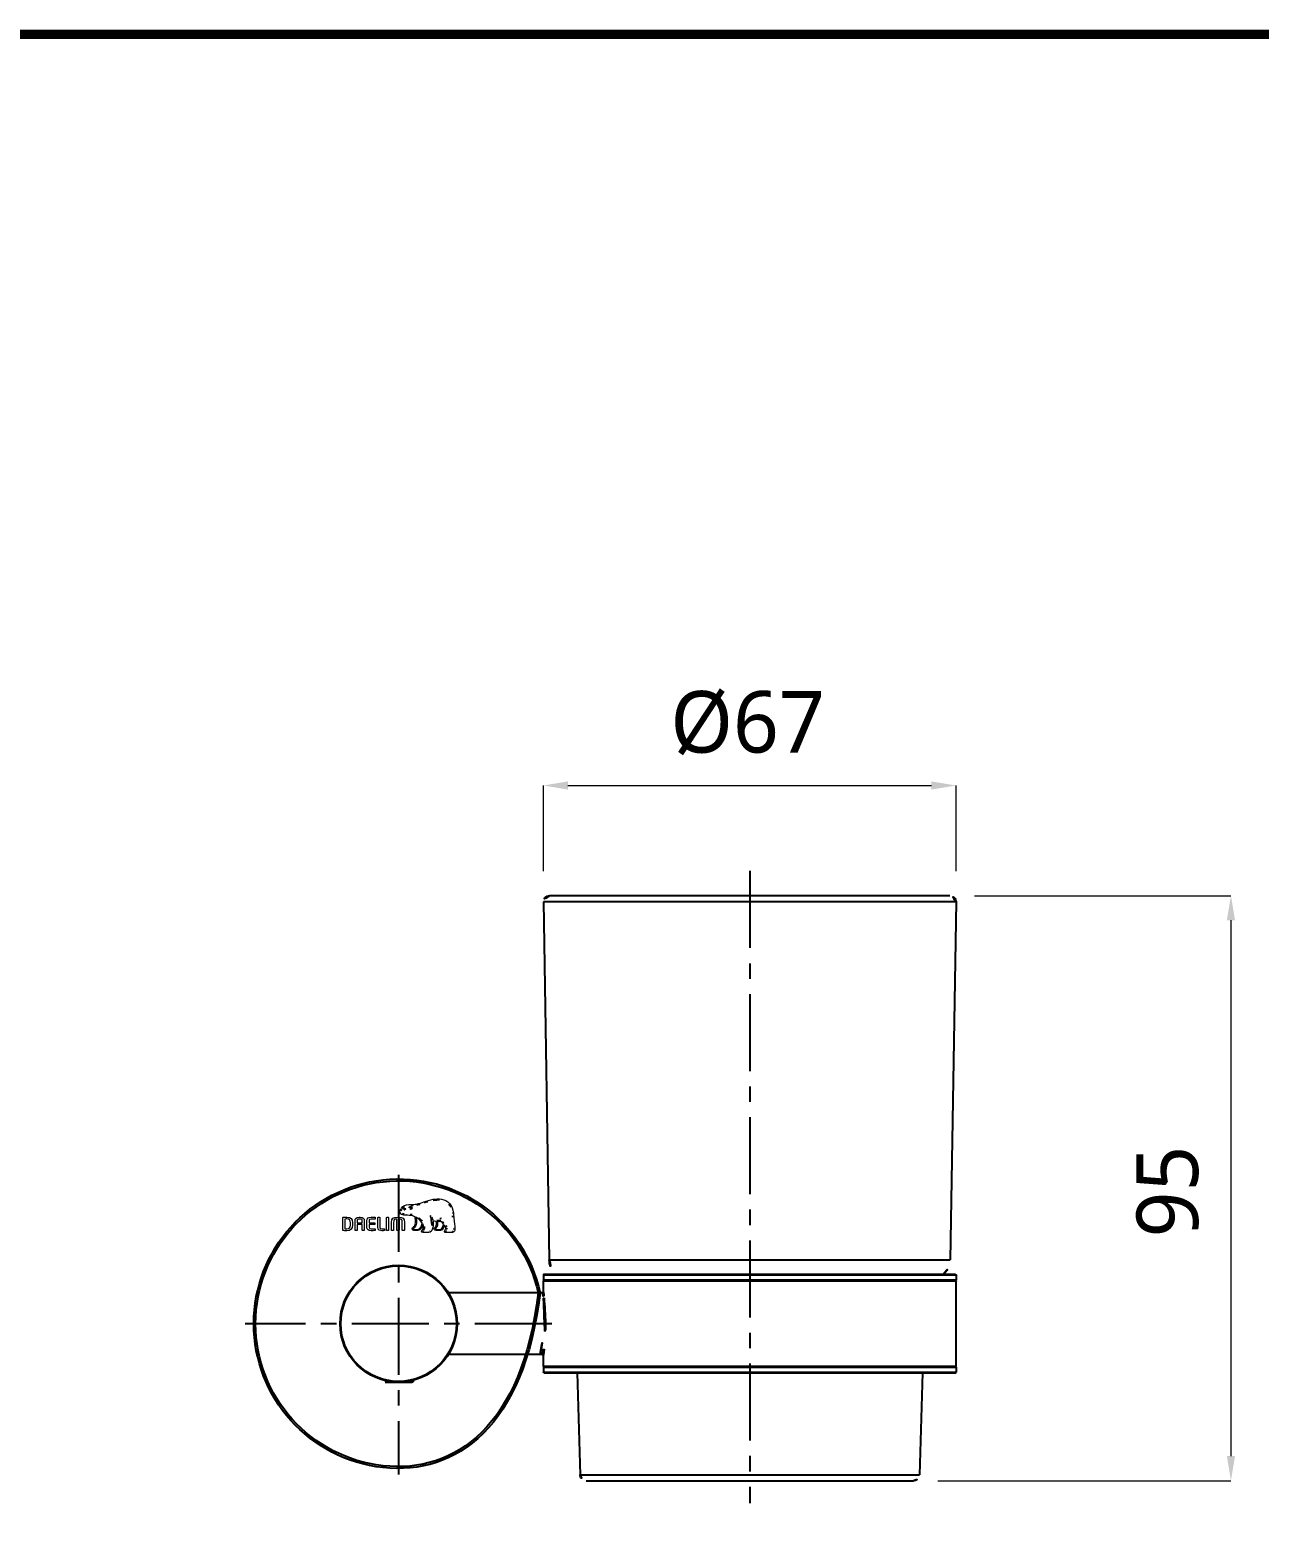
# Model space of a CAD drawing. Extents: x 16296660632 to 16296679688, y -37409620961 to -37409616551.
# Drawn here: x 16296678290.3 to 16296678489.9, y -37409618155.1 to -37409617914.3 of the extents above; entities that cross this region are included whole.
import ezdxf

# ---------------------------------------------------------------- set-up
doc = ezdxf.new("R2010")
doc.units = 0
doc.header["$LTSCALE"] = 10
doc.header["$MEASUREMENT"] = 0
doc.header["$PDMODE"] = 3
doc.header["$PDSIZE"] = -10
doc.linetypes.add('CENTER', pattern=[2, 1.25, -0.25, 0.25, -0.25])
doc.layers.get('0').update_dxf_attribs({"linetype": 'CONTINUOUS'})
doc.layers.get('DEFPOINTS').update_dxf_attribs({"linetype": 'CONTINUOUS'})
doc.layers.add('DEFAULT_1', color=7, linetype='CENTER')
doc.layers.add('레이어 1', color=7, linetype='CONTINUOUS', lineweight=0)
doc.styles.add('Daelim Dimension', font='')
doc.styles.get('Daelim Dimension').set_extended_font_data('NanumGothic')
doc.dimstyles.new('DEFAULT', dxfattribs={"dimscale": 2, "dimtxt": 2, "dimasz": 2, "dimexe": 0, "dimexo": 2, "dimgap": 1, "dimtad": 1, "dimdec": 1, "dimzin": 9, "dimdsep": 46, "dimtxsty": 'Daelim Dimension', "dimcen": 0.5, "dimclrd": 252, "dimclre": 252, "dimclrt": 3, "dimadec": 1, "dimazin": 0, "dimtfac": 1, "dimtdec": 1, "dimtix": 1, "dimtmove": 0, "dimatfit": 3, "dimfxl": 1, "dimtolj": 1, "dimtzin": 1, "dimlwd": 9, "dimlwe": 9, "dimarcsym": 0})

# ---------------------------------------------------------------- blocks, each defined once
blk = doc.blocks.new('*D29')
at = {"color": 5, "lineweight": 9, "transparency": 16777216}
for p, q in [((16296678373.65237, -37409618050.937729), (16296678373.65237, -37409618037.044907)), ((16296678377.65237, -37409618037.044907), (16296678436.65237, -37409618037.044907)), ((16296678440.65237, -37409618050.937729), (16296678440.65237, -37409618037.044907))]:
    blk.add_line(p, q, dxfattribs=at)
at = {"color": 5, "transparency": 16777216}
for points in [[(16296678377.65237, -37409618036.37825), (16296678377.65237, -37409618037.711578), (16296678373.65237, -37409618037.044907)], [(16296678436.65237, -37409618036.37825), (16296678436.65237, -37409618037.711578), (16296678440.65237, -37409618037.044907)]]:
    blk.add_solid(points, dxfattribs=at)
at = {"layer": 'DEFPOINTS', "color": 0, "transparency": 16777216}
for p in [(16296678440.65237, -37409618037.044907), (16296678373.65237, -37409618054.937729), (16296678440.65237, -37409618054.937729)]:
    blk.add_point(p, dxfattribs=at)
at = {"color": 7, "transparency": 16777216, "insert": (16296678406.80682, -37409618021.711594), "char_height": 10, "attachment_point": 2, "line_spacing_factor": 0.9, "style": 'Daelim Dimension'}
blk.add_mtext('\\A1;%%c67', dxfattribs=at)
blk = doc.blocks.new('*D30')
at = {"color": 5, "lineweight": 9, "transparency": 16777216}
for p, q in [((16296678443.63552, -37409618054.93773), (16296678485.26, -37409618054.93773)), ((16296678485.26, -37409618058.93773), (16296678485.26, -37409618145.93773)), ((16296678437.68142, -37409618149.93773), (16296678485.26, -37409618149.93773))]:
    blk.add_line(p, q, dxfattribs=at)
at = {"color": 5, "transparency": 16777216}
for points in [[(16296678484.59333, -37409618058.93773), (16296678485.92666, -37409618058.93773), (16296678485.26, -37409618054.93773)], [(16296678484.59333, -37409618145.93773), (16296678485.92666, -37409618145.93773), (16296678485.26, -37409618149.93773)]]:
    blk.add_solid(points, dxfattribs=at)
at = {"layer": 'DEFPOINTS', "color": 0, "transparency": 16777216}
for p in [(16296678439.63552, -37409618054.93773), (16296678433.68142, -37409618149.93773), (16296678485.26, -37409618149.93773)]:
    blk.add_point(p, dxfattribs=at)
at = {"color": 7, "transparency": 16777216, "insert": (16296678469.92667, -37409618102.97382), "char_height": 10, "attachment_point": 2, "rotation": 90, "line_spacing_factor": 0.9, "style": 'Daelim Dimension'}
blk.add_mtext('\\A1;95', dxfattribs=at)

msp = doc.modelspace()

# ---------------------------------------------------------------- linework, layer by layer
at = {"color": 7, "linetype": 'Continuous'}
for p, q in [((16296678439.63616, -37409618054.937729), (16296678374.668579, -37409618054.937729)), ((16296678373.668711, -37409618055.953796), (16296678374.60323, -37409618114.065964)), ((16296678440.63603, -37409618055.953796), (16296678439.7015, -37409618114.065964)), ((16296678373.65237, -37409618116.557716), (16296678373.65237, -37409618117.317734)), ((16296678373.65237, -37409618119.317368), (16296678373.65237, -37409618117.557716)), ((16296678440.53237, -37409618116.437729), (16296678373.772369, -37409618116.437729)), ((16296678440.53237, -37409618117.437729), (16296678373.772369, -37409618117.437729)), ((16296678440.65237, -37409618116.557716), (16296678440.65237, -37409618117.317734)), ((16296678440.65237, -37409618131.317734), (16296678440.65237, -37409618117.557716)), ((16296678373.53237, -37409618119.437729), (16296678358.228729, -37409618119.437729)), ((16296678373.53237, -37409618129.437729), (16296678358.229639, -37409618129.437729)), ((16296678373.65237, -37409618131.317734), (16296678373.65237, -37409618129.55809)), ((16296678373.65237, -37409618131.557716), (16296678373.65237, -37409618132.317734)), ((16296678440.53237, -37409618131.437729), (16296678373.772369, -37409618131.437729)), ((16296678440.65237, -37409618131.557716), (16296678440.65237, -37409618132.317734)), ((16296678347.95092, -37409618133.937729), (16296678352.353689, -37409618133.937729)), ((16296678348.14739, -37409618133.823837), (16296678347.95118, -37409618133.937729)), ((16296678348.135521, -37409618133.697723), (16296678348.135521, -37409618133.830727)), ((16296678351.33024, -37409618133.83773), (16296678352.519381, -37409618133.83773)), ((16296678352.35331, -37409618133.937729), (16296678352.54232, -37409618133.828087)), ((16296678352.542219, -37409618133.647163), (16296678352.515551, -37409618133.631691)), ((16296678352.55237, -37409618133.658859), (16296678352.542219, -37409618133.647148)), ((16296678352.55237, -37409618133.81649), (16296678352.55237, -37409618133.658913)), ((16296678373.772369, -37409618132.437729), (16296678440.53237, -37409618132.437729)), ((16296678379.122061, -37409618132.437729), (16296678379.62298, -37409618148.968018)), ((16296678435.182671, -37409618132.437729), (16296678434.681749, -37409618148.968018)), ((16296678380.62252, -37409618149.937729), (16296678433.682211, -37409618149.937729))]:
    msp.add_line(p, q, dxfattribs=at)
at = {"color": 9, "linetype": 'Continuous'}
for p, q in [((16296678440.63603, -37409618055.953796), (16296678373.668711, -37409618055.953796)), ((16296678374.60323, -37409618114.065964), (16296678439.7015, -37409618114.065964)), ((16296678440.65237, -37409618116.557716), (16296678373.65237, -37409618116.557716)), ((16296678373.65237, -37409618117.317734), (16296678440.65237, -37409618117.317734)), ((16296678440.65237, -37409618117.557716), (16296678373.65237, -37409618117.557716)), ((16296678373.658739, -37409618120.326103), (16296678373.66081, -37409618120.342194)), ((16296678373.65909, -37409618128.546677), (16296678373.657141, -37409618128.56179)), ((16296678373.65237, -37409618131.317734), (16296678440.65237, -37409618131.317734)), ((16296678440.65237, -37409618131.557716), (16296678373.65237, -37409618131.557716)), ((16296678373.65237, -37409618132.317734), (16296678440.65237, -37409618132.317734)), ((16296678379.62298, -37409618148.968018), (16296678434.681749, -37409618148.968018))]:
    msp.add_line(p, q, dxfattribs=at)
at = {"color": 1, "linetype": 'CENTER'}
for p, q in [((16296678350.15237, -37409618100.247231), (16296678350.15237, -37409618148.942436)), ((16296678375.052759, -37409618124.437729), (16296678325.25197, -37409618124.437729))]:
    msp.add_line(p, q, dxfattribs=at)
at = {"color": 252}
msp.add_line((16296678353.267429, -37409618109.290512), (16296678353.267429, -37409618109.290512), dxfattribs=at)
at = {"color": 5, "linetype": 'ByBlock', "lineweight": 200, "const_width": 1.5}
msp.add_lwpolyline([(16296678038.774549, -37409618360.558739), (16296678668.774549, -37409618360.558739), (16296678668.774549, -37409617915.058739), (16296678038.774549, -37409617915.058739)], close=True, dxfattribs=at)
at = {"color": 7, "linetype": 'Continuous'}
msp.add_circle((16296678350.15237, -37409618124.437729), 9.5, dxfattribs=at)
at = {"color": 9, "linetype": 'Continuous'}
msp.add_circle((16296678350.15237, -37409618124.437729), 9.38, dxfattribs=at)
at = {"color": 7, "linetype": 'Continuous'}
for centre, radius, start, end in [((16296678374.668579, -37409618055.937729), 1, 90, 180.92151455), ((16296678439.63616, -37409618055.937729), 1, 359.07848545, 90), ((16296678350.15237, -37409618124.437729), 23.5, 12.31193723, 347.687162), ((16296678377.60284, -37409618114.017723), 3, 180.92151455, 233.83031699), ((16296678436.701891, -37409618114.017723), 3, 306.16968301, 359.07848545), ((16296678373.772369, -37409618116.557716), 0.12, 90, 180), ((16296678373.772369, -37409618117.317734), 0.12, 180, 270), ((16296678373.772369, -37409618117.557716), 0.12, 90, 180), ((16296678440.53237, -37409618116.557716), 0.12, 0, 90), ((16296678440.53237, -37409618117.317734), 0.12, 270, 0), ((16296678440.53237, -37409618117.557716), 0.12, 0, 90), ((16296678373.772369, -37409618131.317734), 0.12, 180, 270), ((16296678373.772369, -37409618131.557716), 0.12, 90, 180), ((16296678440.53237, -37409618131.317734), 0.12, 270, 0), ((16296678440.53237, -37409618131.557716), 0.12, 0, 90), ((16296678373.772369, -37409618132.317734), 0.12, 180, 270), ((16296678440.53237, -37409618132.317734), 0.12, 270, 0), ((16296678380.62252, -37409618148.937729), 1, 181.73568142, 270), ((16296678433.682211, -37409618148.937729), 1, 270, 358.26431858)]:
    msp.add_arc(centre, radius, start, end, dxfattribs=at)
at = {"color": 9, "linetype": 'Continuous'}
for centre, radius, start, end in [((16296678350.15237, -37409618124.437729), 23.2, 12.47485098, 347.52559944), ((16296678340.6366, -37409618124.576797), 33.294604, 7.33498192, 7.55629652), ((16296678340.76441, -37409618124.560257), 33.165724, 7.10498222, 7.3067879), ((16296678340.70718, -37409618124.309097), 33.22327, 352.44503223, 352.64562077)]:
    msp.add_arc(centre, radius, start, end, dxfattribs=at)
at = {"color": 2, "linetype": 'Continuous'}
msp.add_arc((16296678350.15237, -37409618124.437729), 23.5, 347.687162, 0, dxfattribs=at)
at = {"color": 7, "linetype": 'Continuous'}
for points, knots in [([(16296678373.53227, -37409618119.437668), (16296678373.562901, -37409618119.437599), (16296678373.626869, -37409618119.412216), (16296678373.652241, -37409618119.348267), (16296678373.652309, -37409618119.317627)], [0, 0, 0, 0, 0.4999999972, 1, 1, 1, 1]), ([(16296678373.53227, -37409618129.43779), (16296678373.562901, -37409618129.437851), (16296678373.626869, -37409618129.463226), (16296678373.652241, -37409618129.527191), (16296678373.652309, -37409618129.557823)], [0, 0, 0, 0, 0.4999999972, 1, 1, 1, 1]), ([(16296678348.131639, -37409618133.937729), (16296678348.19865, -37409618133.932487), (16296678348.35017, -37409618133.922684), (16296678348.712811, -37409618133.903877), (16296678349.008499, -37409618133.892021), (16296678349.21965, -37409618133.884018)], [0, 0, 0, 0, 0.1851051448, 0.4181060114, 1, 1, 1, 1]), ([(16296678348.498369, -37409618133.760147), (16296678348.45463, -37409618133.764977), (16296678348.392441, -37409618133.772346), (16296678348.314381, -37409618133.783524), (16296678348.266359, -37409618133.791389), (16296678348.22571, -37409618133.799217), (16296678348.192579, -37409618133.807007), (16296678348.16711, -37409618133.81472), (16296678348.152929, -37409618133.820663), (16296678348.147381, -37409618133.823898)], [0, 0, 0, 0, 0.3689692793, 0.5248866021, 0.6610483903, 0.7768690108, 0.8718969416, 0.9461311498, 1, 1, 1, 1]), ([(16296678351.80114, -37409618133.762444), (16296678351.857321, -37409618133.758331), (16296678351.963449, -37409618133.750237), (16296678352.1127, -37409618133.737457), (16296678352.241711, -37409618133.724731), (16296678352.335899, -37409618133.713676), (16296678352.400101, -37409618133.704613), (16296678352.43968, -37409618133.698196), (16296678352.47336, -37409618133.691818), (16296678352.50107, -37409618133.685493), (16296678352.52276, -37409618133.679176), (16296678352.53698, -37409618133.67366), (16296678352.54513, -37409618133.668907), (16296678352.54995, -37409618133.665154), (16296678352.55237, -37409618133.661247), (16296678352.55237, -37409618133.658859)], [0, 0, 0, 0, 0.2210886036, 0.4176972745, 0.5878398989, 0.7298233461, 0.7898143902, 0.8422921218, 0.88714771, 0.9243199216, 0.9538144889, 0.975743376, 0.9840006273, 0.9906047704, 1, 1, 1, 1]), ([(16296678352.519381, -37409618133.83773), (16296678352.49839, -37409618133.846878), (16296678352.450911, -37409618133.864632), (16296678352.371441, -37409618133.889107), (16296678352.27725, -37409618133.913979), (16296678352.209379, -37409618133.929741), (16296678352.17309, -37409618133.937729)], [0, 0, 0, 0, 0.1904036283, 0.4208155525, 0.6911478021, 1, 1, 1, 1]), ([(16296678352.54232, -37409618133.828262), (16296678352.539181, -37409618133.830093), (16296678352.53163, -37409618133.833557), (16296678352.523809, -37409618133.836304), (16296678352.519381, -37409618133.83773)], [0, 0, 0, 0, 0.438667632, 1, 1, 1, 1]), ([(16296678352.55237, -37409618133.816597), (16296678352.55237, -37409618133.81871), (16296678352.550489, -37409618133.822159), (16296678352.54653, -37409618133.825623), (16296678352.54384, -37409618133.827377), (16296678352.54232, -37409618133.828262)], [0, 0, 0, 0, 0.3988220225, 0.6685054663, 1, 1, 1, 1])]:
    msp.add_open_spline(points, degree=3, knots=knots, dxfattribs=at)
at = {"color": 9, "linetype": 'Continuous'}
for points, knots in [([(16296678373.53227, -37409618119.437668), (16296678373.53421, -37409618119.454033), (16296678373.545719, -37409618119.518593), (16296678373.566299, -37409618119.663162), (16296678373.60183, -37409618119.900307), (16296678373.627581, -37409618120.089287), (16296678373.64208, -37409618120.198563)], [0, 0, 0, 0, 0.0643113498, 0.2557192891, 0.5698796978, 1, 1, 1, 1]), ([(16296678373.65237, -37409618119.317734), (16296678373.6528, -37409618119.322693), (16296678373.65654, -37409618119.342232), (16296678373.662411, -37409618119.386299), (16296678373.673679, -37409618119.45916), (16296678373.695959, -37409618119.612709), (16296678373.732679, -37409618119.87207), (16296678373.76219, -37409618120.09787), (16296678373.778509, -37409618120.228256)], [0, 0, 0, 0, 0.0162675511, 0.0647858604, 0.14515217, 0.2568405208, 0.5711459252, 1, 1, 1, 1]), ([(16296678373.67547, -37409618120.458122), (16296678373.844351, -37409618121.813072), (16296678374.01169, -37409618124.517967), (16296678373.829519, -37409618127.221397), (16296678373.65909, -37409618128.546677)], [0, 0, 0, 0, 0.5054110626, 1, 1, 1, 1]), ([(16296678373.778509, -37409618120.228256), (16296678373.950109, -37409618121.599136), (16296678374.131201, -37409618124.384727), (16296678373.959709, -37409618127.171257), (16296678373.78895, -37409618128.562798)], [0, 0, 0, 0, 0.4963342329, 1, 1, 1, 1]), ([(16296678373.642059, -37409618128.677094), (16296678373.627569, -37409618128.786362), (16296678373.601339, -37409618128.975273), (16296678373.56723, -37409618129.212578), (16296678373.54423, -37409618129.356712), (16296678373.53525, -37409618129.421593), (16296678373.53227, -37409618129.43779)], [0, 0, 0, 0, 0.4302636852, 0.7444132878, 0.9357431255, 1, 1, 1, 1]), ([(16296678373.78895, -37409618128.562798), (16296678373.7715, -37409618128.705017), (16296678373.73974, -37409618128.951569), (16296678373.700001, -37409618129.23484), (16296678373.67565, -37409618129.402786), (16296678373.663429, -37409618129.482597), (16296678373.65683, -37409618129.530869), (16296678373.65292, -37409618129.552292), (16296678373.65237, -37409618129.557716)], [0, 0, 0, 0, 0.4280467048, 0.7425219281, 0.8544528029, 0.935024725, 0.9836777937, 1, 1, 1, 1])]:
    msp.add_open_spline(points, degree=3, knots=knots, dxfattribs=at)
at = {"layer": 'DEFAULT_1', "color": 7, "linetype": 'CENTER'}
msp.add_line((16296678407.15237, -37409618050.921654), (16296678407.15237, -37409618153.604988), dxfattribs=at)
at = {"layer": '레이어 1', "color": 252}
for points, knots in [([(16296678359.295151, -37409618108.832008), (16296678359.29492, -37409618108.83036), (16296678359.159479, -37409618107.644829), (16296678359.159479, -37409618107.644829), (16296678359.109341, -37409618107.290527), (16296678359.1021, -37409618107.101601), (16296678359.095591, -37409618106.934158), (16296678359.095591, -37409618106.934158), (16296678359.062059, -37409618106.466087), (16296678359.062059, -37409618106.465767), (16296678358.990709, -37409618105.825119), (16296678358.783369, -37409618105.307632), (16296678358.445511, -37409618104.92923), (16296678357.715651, -37409618104.109169), (16296678356.576309, -37409618104.100517), (16296678355.748699, -37409618104.236961), (16296678355.24114, -37409618104.320908), (16296678354.755989, -37409618104.486504), (16296678354.286949, -37409618104.646927), (16296678354.286949, -37409618104.646927), (16296678354.27183, -37409618104.652298), (16296678354.27183, -37409618104.652298), (16296678353.905149, -37409618104.777344), (16296678353.48904, -37409618104.919701), (16296678353.080721, -37409618105.006699), (16296678352.800171, -37409618105.06665), (16296678352.44883, -37409618105.069389), (16296678352.138479, -37409618105.07103), (16296678352.138479, -37409618105.07103), (16296678351.831301, -37409618105.07476), (16296678351.831301, -37409618105.07476), (16296678351.24106, -37409618105.08934), (16296678350.839029, -37409618105.293716), (16296678350.63596, -37409618105.681992), (16296678350.63596, -37409618105.681992), (16296678350.62681, -37409618105.698753), (16296678350.62681, -37409618105.698753), (16296678350.59322, -37409618105.757607), (16296678350.543421, -37409618105.807587), (16296678350.49881, -37409618105.852287), (16296678350.449659, -37409618105.901833), (16296678350.39427, -37409618105.95739), (16296678350.351971, -37409618106.029266), (16296678350.3095, -37409618106.10128), (16296678350.288071, -37409618106.174263), (16296678350.288071, -37409618106.245934), (16296678350.288071, -37409618106.306213), (16296678350.3032, -37409618106.365387), (16296678350.333561, -37409618106.421928), (16296678350.45903, -37409618106.658859), (16296678350.81695, -37409618106.786743), (16296678351.030531, -37409618106.801987), (16296678351.030531, -37409618106.801987), (16296678351.34494, -37409618106.821716), (16296678351.352449, -37409618106.822357), (16296678351.666809, -37409618106.840118), (16296678352.097321, -37409618106.864998), (16296678352.348669, -37409618106.90937), (16296678352.49563, -37409618106.935349), (16296678352.66264, -37409618106.988068), (16296678352.8165, -37409618107.060501), (16296678352.827459, -37409618107.100403), (16296678352.907339, -37409618107.455566), (16296678352.907339, -37409618107.892174), (16296678352.907339, -37409618107.892174), (16296678352.90395, -37409618108.030693), (16296678352.90395, -37409618108.030693), (16296678352.88077, -37409618108.491074), (16296678352.680071, -37409618108.651939), (16296678352.53299, -37409618108.769638), (16296678352.518089, -37409618108.781372), (16296678352.38702, -37409618108.890198), (16296678352.3776, -37409618109.021149), (16296678352.370911, -37409618109.09523), (16296678352.392111, -37409618109.162743), (16296678352.437111, -37409618109.211288), (16296678352.48587, -37409618109.263893), (16296678352.560011, -37409618109.290512), (16296678352.657049, -37409618109.290512), (16296678352.657049, -37409618109.290512), (16296678353.295731, -37409618109.290512), (16296678353.295731, -37409618109.290512), (16296678353.77376, -37409618109.290512), (16296678354.01025, -37409618108.775787), (16296678354.08219, -37409618108.293587), (16296678354.08219, -37409618108.293587), (16296678354.08367, -37409618108.225754), (16296678354.08367, -37409618108.225754), (16296678354.08367, -37409618108.225754), (16296678354.103399, -37409618108.259727), (16296678354.103399, -37409618108.259727), (16296678354.164709, -37409618108.396156), (16296678354.20159, -37409618108.559227), (16296678354.20159, -37409618108.682083), (16296678354.20159, -37409618108.854462), (16296678354.14822, -37409618109.005043), (16296678354.04685, -37409618109.117249), (16296678354.021259, -37409618109.14257), (16296678353.893419, -37409618109.27507), (16296678353.893419, -37409618109.407349), (16296678353.893419, -37409618109.407349), (16296678353.894569, -37409618109.429153), (16296678353.894569, -37409618109.429153), (16296678353.91271, -37409618109.585426), (16296678354.039181, -37409618109.655243), (16296678354.15666, -37409618109.655243), (16296678354.15666, -37409618109.655243), (16296678355.06427, -37409618109.655243), (16296678355.06427, -37409618109.655243), (16296678355.2281, -37409618109.655243), (16296678355.358669, -37409618109.581467), (16296678355.44256, -37409618109.442307), (16296678355.673531, -37409618109.058853), (16296678355.790569, -37409618108.642418), (16296678355.790569, -37409618108.204933), (16296678355.790569, -37409618108.06839), (16296678355.777691, -37409618107.922638), (16296678355.75248, -37409618107.7714), (16296678355.75248, -37409618107.7714), (16296678355.75029, -37409618107.759354), (16296678355.75029, -37409618107.759354), (16296678355.75029, -37409618107.759354), (16296678355.762341, -37409618107.761871), (16296678355.762341, -37409618107.761871), (16296678355.87155, -37409618107.783012), (16296678356.04722, -37409618107.813477), (16296678356.264311, -37409618107.836937), (16296678356.264311, -37409618107.836937), (16296678356.27062, -37409618107.8377), (16296678356.27062, -37409618107.8377), (16296678356.27062, -37409618107.8377), (16296678356.29982, -37409618108.004059), (16296678356.29982, -37409618108.004059), (16296678356.29982, -37409618108.004059), (16296678356.306231, -37409618108.043518), (16296678356.306231, -37409618108.044167), (16296678356.306231, -37409618108.044167), (16296678356.31489, -37409618108.191353), (16296678356.31489, -37409618108.191353), (16296678356.31489, -37409618108.544563), (16296678356.154449, -37409618108.698196), (16296678356.068211, -37409618108.780609), (16296678356.066999, -37409618108.7817), (16296678355.94668, -37409618108.903992), (16296678355.93363, -37409618109.012489), (16296678355.93363, -37409618109.012489), (16296678355.92947, -37409618109.045807), (16296678355.92947, -37409618109.045807), (16296678355.92947, -37409618109.079903), (16296678355.938231, -37409618109.146744), (16296678355.99785, -37409618109.208328), (16296678356.050341, -37409618109.263023), (16296678356.131599, -37409618109.290512), (16296678356.23966, -37409618109.290512), (16296678356.23966, -37409618109.290512), (16296678356.94672, -37409618109.290512), (16296678356.94672, -37409618109.290512), (16296678357.37615, -37409618109.290512), (16296678357.5054, -37409618108.744553), (16296678357.55751, -37409618108.438583), (16296678357.55751, -37409618108.438583), (16296678357.559931, -37409618108.407021), (16296678357.559931, -37409618108.407021), (16296678357.559931, -37409618108.407021), (16296678357.57691, -37409618108.430138), (16296678357.57691, -37409618108.430138), (16296678357.67593, -37409618108.556602), (16296678357.76277, -37409618108.697197), (16296678357.804581, -37409618108.784668), (16296678357.82655, -37409618108.830139), (16296678357.83839, -37409618108.880661), (16296678357.83839, -37409618108.93129), (16296678357.83839, -37409618108.93129), (16296678357.82239, -37409618109.033638), (16296678357.82239, -37409618109.033638), (16296678357.80584, -37409618109.089203), (16296678357.76792, -37409618109.140381), (16296678357.730829, -37409618109.189919), (16296678357.676411, -37409618109.260597), (16296678357.6203, -37409618109.333923), (16296678357.6203, -37409618109.422897), (16296678357.6203, -37409618109.422897), (16296678357.62557, -37409618109.471893), (16296678357.62557, -37409618109.471893), (16296678357.65143, -37409618109.590019), (16296678357.74716, -37409618109.655243), (16296678357.894939, -37409618109.655243), (16296678357.894939, -37409618109.655243), (16296678358.803431, -37409618109.655243), (16296678358.803431, -37409618109.655243), (16296678358.82336, -37409618109.655243), (16296678359.00091, -37409618109.650848), (16296678359.139971, -37409618109.500381), (16296678359.25098, -37409618109.380173), (16296678359.304899, -37409618109.214897), (16296678359.304899, -37409618108.995499), (16296678359.304899, -37409618108.995499), (16296678359.295259, -37409618108.832771), (16296678359.295151, -37409618108.832008)], [0, 0, 0, 0, 1, 1, 1, 2, 2, 2, 3, 3, 3, 4, 4, 4, 5, 5, 5, 6, 6, 6, 7, 7, 7, 8, 8, 8, 9, 9, 9, 10, 10, 10, 11, 11, 11, 12, 12, 12, 13, 13, 13, 14, 14, 14, 15, 15, 15, 16, 16, 16, 17, 17, 17, 18, 18, 18, 19, 19, 19, 20, 20, 20, 21, 21, 21, 22, 22, 22, 23, 23, 23, 24, 24, 24, 25, 25, 25, 26, 26, 26, 27, 27, 27, 28, 28, 28, 29, 29, 29, 30, 30, 30, 31, 31, 31, 32, 32, 32, 33, 33, 33, 34, 34, 34, 35, 35, 35, 36, 36, 36, 37, 37, 37, 38, 38, 38, 39, 39, 39, 40, 40, 40, 41, 41, 41, 42, 42, 42, 43, 43, 43, 44, 44, 44, 45, 45, 45, 46, 46, 46, 47, 47, 47, 48, 48, 48, 49, 49, 49, 50, 50, 50, 51, 51, 51, 52, 52, 52, 53, 53, 53, 54, 54, 54, 55, 55, 55, 56, 56, 56, 57, 57, 57, 58, 58, 58, 59, 59, 59, 60, 60, 60, 61, 61, 61, 62, 62, 62, 63, 63, 63, 64, 64, 64, 65, 65, 65, 66, 66, 66, 66]), ([(16296678351.887251, -37409618105.522987), (16296678351.86746, -37409618105.544571), (16296678351.865931, -37409618105.580513), (16296678351.887251, -37409618105.599457), (16296678351.907631, -37409618105.617882), (16296678351.94297, -37409618105.613068), (16296678351.9627, -37409618105.591347), (16296678351.973221, -37409618105.580513), (16296678352.081711, -37409618105.451752), (16296678352.175301, -37409618105.517609), (16296678352.20949, -37409618105.54216), (16296678352.223631, -37409618105.577011), (16296678352.21859, -37409618105.622047), (16296678352.210581, -37409618105.69426), (16296678352.147961, -37409618105.776253), (16296678352.10417, -37409618105.804298), (16296678352.079679, -37409618105.819206), (16296678352.06352, -37409618105.851196), (16296678352.07513, -37409618105.877068), (16296678352.086639, -37409618105.902809), (16296678352.11941, -37409618105.910492), (16296678352.14571, -37409618105.898201), (16296678352.22406, -37409618105.860733), (16296678352.322861, -37409618105.73558), (16296678352.336399, -37409618105.618874), (16296678352.345381, -37409618105.537552), (16296678352.30888, -37409618105.471138), (16296678352.2439, -37409618105.426323), (16296678352.10417, -37409618105.327148), (16296678351.94582, -37409618105.459846), (16296678351.887251, -37409618105.522987)], [0, 0, 0, 0, 1, 1, 1, 2, 2, 2, 3, 3, 3, 4, 4, 4, 5, 5, 5, 6, 6, 6, 7, 7, 7, 8, 8, 8, 9, 9, 9, 10, 10, 10, 10]), ([(16296678341.76848, -37409618107.133926), (16296678341.552429, -37409618107.133926), (16296678341.27215, -37409618107.147186), (16296678341.180241, -37409618107.16198), (16296678341.122761, -37409618107.171631), (16296678341.085911, -37409618107.214577), (16296678341.085911, -37409618107.271347), (16296678341.085911, -37409618107.271347), (16296678341.085911, -37409618109.204597), (16296678341.085911, -37409618109.204597), (16296678341.085911, -37409618109.264107), (16296678341.12311, -37409618109.305969), (16296678341.183029, -37409618109.314301), (16296678341.26996, -37409618109.328758), (16296678341.54933, -37409618109.341919), (16296678341.76848, -37409618109.341919), (16296678342.371759, -37409618109.341919), (16296678342.69051, -37409618109.02565), (16296678342.69051, -37409618108.42762), (16296678342.69051, -37409618108.42762), (16296678342.69051, -37409618108.047997), (16296678342.69051, -37409618108.047997), (16296678342.69051, -37409618107.449989), (16296678342.371759, -37409618107.133926), (16296678341.76848, -37409618107.133926)], [0, 0, 0, 0, 1, 1, 1, 2, 2, 2, 3, 3, 3, 4, 4, 4, 5, 5, 5, 6, 6, 6, 7, 7, 7, 8, 8, 8, 8]), ([(16296678342.346781, -37409618108.42762), (16296678342.346781, -37409618108.842087), (16296678342.157681, -37409618109.043716), (16296678341.76848, -37409618109.043716), (16296678341.76848, -37409618109.043716), (16296678341.502211, -37409618109.038803), (16296678341.43281, -37409618109.03759), (16296678341.43281, -37409618109.03759), (16296678341.43281, -37409618107.448448), (16296678341.43281, -37409618107.448448), (16296678341.57073, -37409618107.434761), (16296678341.766729, -37409618107.432449), (16296678341.768669, -37409618107.432449), (16296678342.168421, -37409618107.432449), (16296678342.346781, -37409618107.622368), (16296678342.346781, -37409618108.047997), (16296678342.346781, -37409618108.047997), (16296678342.346781, -37409618108.42762), (16296678342.346781, -37409618108.42762)], [0, 0, 0, 0, 1, 1, 1, 2, 2, 2, 3, 3, 3, 4, 4, 4, 5, 5, 5, 6, 6, 6, 6]), ([(16296678343.92411, -37409618107.133926), (16296678343.92411, -37409618107.133926), (16296678343.75543, -37409618107.133926), (16296678343.75543, -37409618107.133926), (16296678343.294609, -37409618107.133926), (16296678343.089149, -37409618107.3256), (16296678343.089149, -37409618107.755623), (16296678343.089149, -37409618107.755623), (16296678343.089149, -37409618109.226738), (16296678343.089149, -37409618109.226738), (16296678343.089149, -37409618109.278473), (16296678343.13118, -37409618109.322304), (16296678343.180799, -37409618109.322304), (16296678343.180799, -37409618109.322304), (16296678343.34173, -37409618109.322304), (16296678343.34173, -37409618109.322304), (16296678343.398769, -37409618109.322304), (16296678343.432911, -37409618109.273857), (16296678343.432911, -37409618109.226738), (16296678343.432911, -37409618109.226738), (16296678343.432911, -37409618108.381371), (16296678343.432911, -37409618108.348389), (16296678343.432911, -37409618108.348389), (16296678344.246389, -37409618108.348389), (16296678344.246389, -37409618108.348389), (16296678344.246389, -37409618108.381371), (16296678344.246389, -37409618109.226738), (16296678344.246389, -37409618109.226738), (16296678344.246389, -37409618109.279442), (16296678344.287939, -37409618109.322304), (16296678344.339149, -37409618109.322304), (16296678344.339149, -37409618109.322304), (16296678344.49811, -37409618109.322304), (16296678344.49811, -37409618109.322304), (16296678344.553841, -37409618109.322304), (16296678344.591339, -37409618109.272873), (16296678344.591339, -37409618109.226738), (16296678344.591339, -37409618109.226738), (16296678344.591339, -37409618107.755623), (16296678344.591339, -37409618107.755623), (16296678344.591339, -37409618107.3256), (16296678344.385481, -37409618107.133926), (16296678343.92411, -37409618107.133926)], [0, 0, 0, 0, 1, 1, 1, 2, 2, 2, 3, 3, 3, 4, 4, 4, 5, 5, 5, 6, 6, 6, 7, 7, 7, 8, 8, 8, 9, 9, 9, 10, 10, 10, 11, 11, 11, 12, 12, 12, 13, 13, 13, 14, 14, 14, 14]), ([(16296678344.246389, -37409618108.045692), (16296678344.246389, -37409618108.045692), (16296678343.432911, -37409618108.045692), (16296678343.432911, -37409618108.045692), (16296678343.432911, -37409618108.015457), (16296678343.432911, -37409618107.755623), (16296678343.432911, -37409618107.755623), (16296678343.432911, -37409618107.484383), (16296678343.51354, -37409618107.438362), (16296678343.75543, -37409618107.438362), (16296678343.75543, -37409618107.438362), (16296678343.92411, -37409618107.438362), (16296678343.92411, -37409618107.438362), (16296678344.165859, -37409618107.438362), (16296678344.246389, -37409618107.484383), (16296678344.246389, -37409618107.755623), (16296678344.246389, -37409618107.755623), (16296678344.246389, -37409618108.015457), (16296678344.246389, -37409618108.045692)], [0, 0, 0, 0, 1, 1, 1, 2, 2, 2, 3, 3, 3, 4, 4, 4, 5, 5, 5, 6, 6, 6, 6]), ([(16296678345.028509, -37409618107.696114), (16296678345.028509, -37409618107.696114), (16296678345.028509, -37409618108.779083), (16296678345.028509, -37409618108.779083), (16296678345.028509, -37409618109.157913), (16296678345.2449, -37409618109.341919), (16296678345.690161, -37409618109.341919), (16296678345.8867, -37409618109.341919), (16296678346.154209, -37409618109.33831), (16296678346.261169, -37409618109.328331), (16296678346.25963, -37409618109.328331), (16296678346.31303, -37409618109.323174), (16296678346.31303, -37409618109.323174), (16296678346.31303, -37409618109.323174), (16296678346.32848, -37409618109.321648), (16296678346.32848, -37409618109.321648), (16296678346.32848, -37409618109.321648), (16296678346.32848, -37409618109.031891), (16296678346.32848, -37409618109.031891), (16296678346.32848, -37409618109.031891), (16296678345.6926, -37409618109.031891), (16296678345.6926, -37409618109.031891), (16296678345.37402, -37409618109.031891), (16296678345.37402, -37409618108.942032), (16296678345.37402, -37409618108.779083), (16296678345.37402, -37409618108.779083), (16296678345.37402, -37409618108.377762), (16296678345.37402, -37409618108.346413), (16296678345.406759, -37409618108.346413), (16296678346.228781, -37409618108.346413), (16296678346.228781, -37409618108.346413), (16296678346.282619, -37409618108.346413), (16296678346.326481, -37409618108.30368), (16296678346.326481, -37409618108.251083), (16296678346.326481, -37409618108.251083), (16296678346.326481, -37409618108.143677), (16296678346.326481, -37409618108.143677), (16296678346.326481, -37409618108.090736), (16296678346.282619, -37409618108.047897), (16296678346.228781, -37409618108.047897), (16296678346.228781, -37409618108.047897), (16296678345.406759, -37409618108.047897), (16296678345.37402, -37409618108.047897), (16296678345.37402, -37409618108.016777), (16296678345.37402, -37409618107.696114), (16296678345.37402, -37409618107.696114), (16296678345.37402, -37409618107.533379), (16296678345.37402, -37409618107.443741), (16296678345.6926, -37409618107.443741), (16296678345.6926, -37409618107.443741), (16296678346.328239, -37409618107.446259), (16296678346.328239, -37409618107.446259), (16296678346.328239, -37409618107.446259), (16296678346.328239, -37409618107.158249), (16296678346.328239, -37409618107.158249), (16296678346.328239, -37409618107.158249), (16296678346.260811, -37409618107.151016), (16296678346.260811, -37409618107.151016), (16296678346.13574, -37409618107.13974), (16296678345.84901, -37409618107.133926), (16296678345.690161, -37409618107.133926), (16296678345.2449, -37409618107.133926), (16296678345.028509, -37409618107.317703), (16296678345.028509, -37409618107.696114)], [0, 0, 0, 0, 1, 1, 1, 2, 2, 2, 3, 3, 3, 4, 4, 4, 5, 5, 5, 6, 6, 6, 7, 7, 7, 8, 8, 8, 9, 9, 9, 10, 10, 10, 11, 11, 11, 12, 12, 12, 13, 13, 13, 14, 14, 14, 15, 15, 15, 16, 16, 16, 17, 17, 17, 18, 18, 18, 19, 19, 19, 20, 20, 20, 21, 21, 21, 21]), ([(16296678346.880529, -37409618107.153549), (16296678346.82733, -37409618107.153549), (16296678346.78223, -37409618107.197487), (16296678346.78223, -37409618107.249649), (16296678346.78223, -37409618107.249649), (16296678346.78223, -37409618108.779083), (16296678346.78223, -37409618108.779083), (16296678346.78223, -37409618109.277809), (16296678347.12261, -37409618109.341919), (16296678347.41894, -37409618109.341919), (16296678347.63636, -37409618109.341919), (16296678347.69215, -37409618109.332703), (16296678347.756531, -37409618109.32196), (16296678347.756531, -37409618109.32196), (16296678347.79406, -37409618109.316063), (16296678347.79406, -37409618109.316063), (16296678347.79351, -37409618109.316277), (16296678347.84376, -37409618109.310028), (16296678347.84376, -37409618109.310028), (16296678347.84376, -37409618109.310028), (16296678347.858669, -37409618109.308052), (16296678347.858669, -37409618109.308052), (16296678347.858669, -37409618109.308052), (16296678347.858669, -37409618109.031891), (16296678347.858669, -37409618109.031891), (16296678347.858669, -37409618109.031891), (16296678347.42223, -37409618109.031891), (16296678347.42223, -37409618109.031891), (16296678347.127001, -37409618109.031891), (16296678347.127001, -37409618108.920441), (16296678347.127001, -37409618108.812271), (16296678347.127001, -37409618108.812271), (16296678347.127001, -37409618107.249649), (16296678347.127001, -37409618107.249649), (16296678347.127001, -37409618107.197487), (16296678347.082279, -37409618107.153549), (16296678347.02924, -37409618107.153549), (16296678347.02924, -37409618107.153549), (16296678346.880529, -37409618107.153549), (16296678346.880529, -37409618107.153549)], [0, 0, 0, 0, 1, 1, 1, 2, 2, 2, 3, 3, 3, 4, 4, 4, 5, 5, 5, 6, 6, 6, 7, 7, 7, 8, 8, 8, 9, 9, 9, 10, 10, 10, 11, 11, 11, 12, 12, 12, 13, 13, 13, 13]), ([(16296678348.285351, -37409618107.153549), (16296678348.227921, -37409618107.153549), (16296678348.193621, -37409618107.200996), (16296678348.193621, -37409618107.246811), (16296678348.193621, -37409618107.246811), (16296678348.193621, -37409618109.226738), (16296678348.193621, -37409618109.226738), (16296678348.193621, -37409618109.279442), (16296678348.234831, -37409618109.322304), (16296678348.285351, -37409618109.322304), (16296678348.285351, -37409618109.322304), (16296678348.445999, -37409618109.322304), (16296678348.445999, -37409618109.322304), (16296678348.50354, -37409618109.322304), (16296678348.537889, -37409618109.273857), (16296678348.537889, -37409618109.226738), (16296678348.537889, -37409618109.226738), (16296678348.537889, -37409618107.246811), (16296678348.537889, -37409618107.246811), (16296678348.537889, -37409618107.194527), (16296678348.49762, -37409618107.153549), (16296678348.445999, -37409618107.153549), (16296678348.445999, -37409618107.153549), (16296678348.285351, -37409618107.153549), (16296678348.285351, -37409618107.153549)], [0, 0, 0, 0, 1, 1, 1, 2, 2, 2, 3, 3, 3, 4, 4, 4, 5, 5, 5, 6, 6, 6, 7, 7, 7, 8, 8, 8, 8]), ([(16296678349.000959, -37409618108.00811), (16296678349.000959, -37409618108.00811), (16296678349.000959, -37409618109.226738), (16296678349.000959, -37409618109.226738), (16296678349.000959, -37409618109.279442), (16296678349.042379, -37409618109.322304), (16296678349.093229, -37409618109.322304), (16296678349.093229, -37409618109.322304), (16296678349.2563, -37409618109.322304), (16296678349.2563, -37409618109.322304), (16296678349.313829, -37409618109.322304), (16296678349.34824, -37409618109.273857), (16296678349.34824, -37409618109.226738), (16296678349.34824, -37409618109.226738), (16296678349.34824, -37409618108.038254), (16296678349.34824, -37409618108.038254), (16296678349.34824, -37409618107.514214), (16296678349.43712, -37409618107.463226), (16296678349.880289, -37409618107.462044), (16296678349.880289, -37409618107.494263), (16296678349.880289, -37409618109.226738), (16296678349.880289, -37409618109.226738), (16296678349.880289, -37409618109.281433), (16296678349.91964, -37409618109.322304), (16296678349.9718, -37409618109.322304), (16296678349.9718, -37409618109.322304), (16296678350.132021, -37409618109.322304), (16296678350.132021, -37409618109.322304), (16296678350.189329, -37409618109.322304), (16296678350.22364, -37409618109.273857), (16296678350.22364, -37409618109.226738), (16296678350.22364, -37409618109.226738), (16296678350.22364, -37409618107.499634), (16296678350.22364, -37409618107.465431), (16296678350.430981, -37409618107.466202), (16296678350.57662, -37409618107.483299), (16296678350.65547, -37409618107.562088), (16296678350.738529, -37409618107.64505), (16296678350.754761, -37409618107.799782), (16296678350.754761, -37409618108.038254), (16296678350.754761, -37409618108.038254), (16296678350.754761, -37409618109.226738), (16296678350.754761, -37409618109.226738), (16296678350.754761, -37409618109.278473), (16296678350.797119, -37409618109.322304), (16296678350.8472, -37409618109.322304), (16296678350.8472, -37409618109.322304), (16296678351.01103, -37409618109.322304), (16296678351.01103, -37409618109.322304), (16296678351.06785, -37409618109.322304), (16296678351.10297, -37409618109.272758), (16296678351.10297, -37409618109.226738), (16296678351.10297, -37409618109.226738), (16296678351.10297, -37409618108.00811), (16296678351.10297, -37409618108.00811), (16296678351.10297, -37409618107.269493), (16296678350.841061, -37409618107.144341), (16296678350.05389, -37409618107.144341), (16296678349.263861, -37409618107.144341), (16296678349.000959, -37409618107.269493), (16296678349.000959, -37409618108.00811)], [0, 0, 0, 0, 1, 1, 1, 2, 2, 2, 3, 3, 3, 4, 4, 4, 5, 5, 5, 6, 6, 6, 7, 7, 7, 8, 8, 8, 9, 9, 9, 10, 10, 10, 11, 11, 11, 12, 12, 12, 13, 13, 13, 14, 14, 14, 15, 15, 15, 16, 16, 16, 17, 17, 17, 18, 18, 18, 19, 19, 19, 20, 20, 20, 20]), ([(16296678351.015079, -37409618105.766037), (16296678351.015079, -37409618105.766037), (16296678351.147249, -37409618105.706329), (16296678351.31098, -37409618105.76944), (16296678351.31098, -37409618105.76944), (16296678351.331249, -37409618105.778099), (16296678351.30484, -37409618105.815483), (16296678351.225109, -37409618105.922653), (16296678351.14654, -37409618105.945778), (16296678351.14654, -37409618105.945778), (16296678351.14654, -37409618105.945778), (16296678351.089609, -37409618105.96582), (16296678351.05761, -37409618105.927032), (16296678350.99295, -37409618105.851196), (16296678350.99098, -37409618105.807037), (16296678350.99098, -37409618105.807037), (16296678350.99098, -37409618105.807037), (16296678350.984289, -37409618105.774269), (16296678351.015079, -37409618105.766037)], [0, 0, 0, 0, 1, 1, 1, 2, 2, 2, 3, 3, 3, 4, 4, 4, 5, 5, 5, 6, 6, 6, 6]), ([(16296678351.869381, -37409618105.619743), (16296678351.869381, -37409618105.619743), (16296678351.869381, -37409618105.619743), (16296678351.869381, -37409618105.619743), (16296678351.869381, -37409618105.619743), (16296678351.869381, -37409618105.619743), (16296678351.869381, -37409618105.619743)], [0, 0, 0, 0, 1, 1, 1, 2, 2, 2, 2]), ([(16296678353.295731, -37409618109.120773), (16296678353.295731, -37409618109.120773), (16296678352.657049, -37409618109.120773), (16296678352.657049, -37409618109.120773), (16296678352.609159, -37409618109.120773), (16296678352.55765, -37409618109.081306), (16296678352.55765, -37409618109.02301), (16296678352.55765, -37409618108.987633), (16296678352.587351, -37409618108.943779), (16296678352.641491, -37409618108.900269), (16296678352.803129, -37409618108.771507), (16296678353.048059, -37409618108.57666), (16296678353.074579, -37409618108.038689), (16296678353.074579, -37409618108.038689), (16296678353.078251, -37409618107.891953), (16296678353.078251, -37409618107.891953), (16296678353.078251, -37409618107.663132), (16296678353.02581, -37409618107.386864), (16296678352.976061, -37409618107.139954), (16296678352.976061, -37409618107.139954), (16296678352.967951, -37409618107.114761), (16296678352.967951, -37409618107.114761), (16296678352.967951, -37409618107.114761), (16296678352.98888, -37409618107.131081), (16296678352.98888, -37409618107.131081), (16296678353.08411, -37409618107.189713), (16296678353.605749, -37409618107.543243), (16296678353.97595, -37409618108.065536), (16296678353.945259, -37409618108.312767), (16296678353.805861, -37409618109.120773), (16296678353.295731, -37409618109.120773)], [0, 0, 0, 0, 1, 1, 1, 2, 2, 2, 3, 3, 3, 4, 4, 4, 5, 5, 5, 6, 6, 6, 7, 7, 7, 8, 8, 8, 9, 9, 9, 10, 10, 10, 10]), ([(16296678355.309299, -37409618106.950478), (16296678355.3218, -37409618106.972061), (16296678355.61582, -37409618107.487137), (16296678355.61582, -37409618108.169327), (16296678355.61582, -37409618108.590141), (16296678355.505251, -37409618108.987167), (16296678355.28717, -37409618109.349258)], [24, 24, 24, 24, 25, 25, 25, 26, 26, 26, 26]), ([(16296678356.94672, -37409618109.120773), (16296678356.94672, -37409618109.120773), (16296678356.21911, -37409618109.120773), (16296678356.21911, -37409618109.120773), (16296678356.1653, -37409618109.120773), (16296678356.12278, -37409618109.077797), (16296678356.12278, -37409618109.02301), (16296678356.12278, -37409618108.984756), (16296678356.155991, -37409618108.936119), (16296678356.187389, -37409618108.902679), (16296678356.33539, -37409618108.760986), (16296678356.48678, -37409618108.565918), (16296678356.48678, -37409618108.195633), (16296678356.48678, -37409618108.195633), (16296678356.477409, -37409618108.027397), (16296678356.477409, -37409618108.026749), (16296678356.477409, -37409618108.026749), (16296678356.45067, -37409618107.863121), (16296678356.45067, -37409618107.863121), (16296678356.45067, -37409618107.863121), (16296678356.448799, -37409618107.852821), (16296678356.448799, -37409618107.852821), (16296678356.448799, -37409618107.852821), (16296678356.459539, -37409618107.8536), (16296678356.459539, -37409618107.8536), (16296678356.595221, -37409618107.863342), (16296678356.859221, -37409618107.878036), (16296678357.111271, -37409618107.866096), (16296678357.17527, -37409618107.967903), (16296678357.278391, -37409618108.098846), (16296678357.42897, -37409618108.273323), (16296678357.42206, -37409618108.360123), (16296678357.35017, -37409618109.120773), (16296678356.94672, -37409618109.120773)], [0, 0, 0, 0, 1, 1, 1, 2, 2, 2, 3, 3, 3, 4, 4, 4, 5, 5, 5, 6, 6, 6, 7, 7, 7, 8, 8, 8, 9, 9, 9, 10, 10, 10, 11, 11, 11, 11]), ([(16296678354.18504, -37409618109.474854), (16296678354.15589, -37409618109.474854), (16296678354.09507, -37409618109.454353), (16296678354.09507, -37409618109.390793), (16296678354.09507, -37409618109.355721), (16296678354.12756, -37409618109.298187), (16296678354.1817, -37409618109.237587)], [28, 28, 28, 28, 29, 29, 29, 30, 30, 30, 30]), ([(16296678357.837891, -37409618109.45063), (16296678357.82436, -37409618109.43737), (16296678357.81778, -37409618109.417213), (16296678357.81778, -37409618109.392212), (16296678357.81778, -37409618109.341919), (16296678357.8545, -37409618109.29567), (16296678357.893511, -37409618109.246567)], [3, 3, 3, 3, 4, 4, 4, 5, 5, 5, 5])]:
    msp.add_open_spline(points, degree=3, knots=knots, dxfattribs=at)
for points in [[(16296678350.79706, -37409618105.764618), (16296678350.966869, -37409618105.439796), (16296678351.316669, -37409618105.268303), (16296678351.83716, -37409618105.254494)], [(16296678351.83716, -37409618105.254494), (16296678351.83716, -37409618105.254494), (16296678352.130699, -37409618105.251198), (16296678352.130699, -37409618105.251198)], [(16296678352.130699, -37409618105.251198), (16296678352.452999, -37409618105.249573), (16296678352.818701, -37409618105.247688), (16296678353.119181, -37409618105.183029)], [(16296678353.119181, -37409618105.183029), (16296678353.541201, -37409618105.0923), (16296678353.9646, -37409618104.947632), (16296678354.338249, -37409618104.820297)], [(16296678354.338249, -37409618104.820297), (16296678354.338249, -37409618104.820297), (16296678354.350189, -37409618104.81636), (16296678354.350189, -37409618104.81636)], [(16296678354.350189, -37409618104.81636), (16296678354.812321, -37409618104.658333), (16296678355.290239, -37409618104.494926), (16296678355.77878, -37409618104.415367)], [(16296678355.77878, -37409618104.415367), (16296678356.56064, -37409618104.285957), (16296678357.634331, -37409618104.290222), (16296678358.309839, -37409618105.048576)], [(16296678358.309839, -37409618105.048576), (16296678358.622061, -37409618105.399689), (16296678358.814381, -37409618105.882538), (16296678358.880581, -37409618106.484077)], [(16296678350.49427, -37409618106.337646), (16296678350.45739, -37409618106.269173), (16296678350.46155, -37409618106.199692), (16296678350.507799, -37409618106.119797)], [(16296678350.507799, -37409618106.119797), (16296678350.5369, -37409618106.071579), (16296678350.576839, -37409618106.030151), (16296678350.62709, -37409618105.979736)], [(16296678351.04188, -37409618106.62291), (16296678350.868349, -37409618106.609657), (16296678350.581551, -37409618106.50293), (16296678350.49427, -37409618106.337646)], [(16296678350.62709, -37409618105.979736), (16296678350.68265, -37409618105.923531), (16296678350.739799, -37409618105.865334), (16296678350.78429, -37409618105.78862)], [(16296678350.78429, -37409618105.78862), (16296678350.78429, -37409618105.78862), (16296678350.79706, -37409618105.764618), (16296678350.79706, -37409618105.764618)], [(16296678351.380011, -37409618106.642967), (16296678351.380011, -37409618106.642967), (16296678351.04188, -37409618106.62291), (16296678351.04188, -37409618106.62291)], [(16296678352.380779, -37409618106.731407), (16296678352.128719, -37409618106.687363), (16296678351.71454, -37409618106.662804), (16296678351.380011, -37409618106.642967)], [(16296678353.985319, -37409618107.772491), (16296678353.64592, -37409618107.367577), (16296678353.091999, -37409618106.857986), (16296678352.380779, -37409618106.731407)], [(16296678355.294081, -37409618106.896561), (16296678355.294081, -37409618106.896561), (16296678355.309299, -37409618106.950478), (16296678355.309299, -37409618106.950478)], [(16296678355.296379, -37409618106.876511), (16296678355.296379, -37409618106.876511), (16296678355.294081, -37409618106.896561), (16296678355.294081, -37409618106.896561)], [(16296678355.327499, -37409618106.834099), (16296678355.323441, -37409618106.840118), (16296678355.31501, -37409618106.851517), (16296678355.296379, -37409618106.876511)], [(16296678355.38163, -37409618106.826103), (16296678355.38163, -37409618106.826103), (16296678355.33341, -37409618106.833321), (16296678355.327499, -37409618106.834099)], [(16296678355.434681, -37409618106.869377), (16296678355.42186, -37409618106.848122), (16296678355.40136, -37409618106.831787), (16296678355.38163, -37409618106.826103)], [(16296678355.708759, -37409618107.562088), (16296678355.606951, -37409618107.152451), (16296678355.441799, -37409618106.880898), (16296678355.434681, -37409618106.869377)], [(16296678357.007811, -37409618107.687241), (16296678356.435209, -37409618107.70993), (16296678355.87385, -37409618107.601868), (16296678355.708759, -37409618107.562088)], [(16296678356.95812, -37409618107.25885), (16296678356.942499, -37409618107.27607), (16296678356.93379, -37409618107.301712), (16296678356.93379, -37409618107.331192)], [(16296678356.93379, -37409618107.331192), (16296678356.93379, -37409618107.331192), (16296678356.93428, -37409618107.341614), (16296678356.93428, -37409618107.341713)], [(16296678356.93428, -37409618107.341713), (16296678356.942181, -37409618107.452942), (16296678356.968691, -37409618107.562088), (16296678357.015329, -37409618107.675407)], [(16296678357.01708, -37409618107.23114), (16296678357.01708, -37409618107.23114), (16296678356.95937, -37409618107.25885), (16296678356.95812, -37409618107.25885)], [(16296678357.015329, -37409618107.675407), (16296678357.015329, -37409618107.675407), (16296678357.01988, -37409618107.686798), (16296678357.01988, -37409618107.686798)], [(16296678357.01988, -37409618107.686798), (16296678357.01988, -37409618107.686798), (16296678357.007811, -37409618107.687241), (16296678357.007811, -37409618107.687241)], [(16296678357.088091, -37409618107.327248), (16296678357.084419, -37409618107.266312), (16296678357.056259, -37409618107.229492), (16296678357.01708, -37409618107.23114)], [(16296678357.504471, -37409618108.081322), (16296678357.3076, -37409618107.861931), (16296678357.104139, -37409618107.634956), (16296678357.088091, -37409618107.327248)], [(16296678358.87575, -37409618106.480026), (16296678358.881121, -37409618106.491951), (16296678358.886169, -37409618106.559471), (16296678358.914, -37409618106.942146)], [(16296678358.880581, -37409618106.484077), (16296678358.880581, -37409618106.484077), (16296678358.878059, -37409618106.482101), (16296678358.87575, -37409618106.480026)], [(16296678358.914, -37409618106.942146), (16296678358.922001, -37409618107.126152), (16296678358.930441, -37409618107.316399), (16296678358.97854, -37409618107.669373)], [(16296678358.97854, -37409618107.669373), (16296678358.97854, -37409618107.669373), (16296678359.11487, -37409618108.849861), (16296678359.11487, -37409618108.849861)], [(16296678354.1817, -37409618109.237587), (16296678354.5481, -37409618108.829597), (16296678354.33671, -37409618108.192337), (16296678353.985319, -37409618107.772491)], [(16296678355.06427, -37409618109.474854), (16296678355.06427, -37409618109.474854), (16296678354.18504, -37409618109.474854), (16296678354.18504, -37409618109.474854)], [(16296678355.28717, -37409618109.349258), (16296678355.23506, -37409618109.436157), (16296678355.166401, -37409618109.474854), (16296678355.06427, -37409618109.474854)], [(16296678357.555759, -37409618108.138191), (16296678357.555759, -37409618108.138191), (16296678357.504471, -37409618108.081871), (16296678357.504471, -37409618108.081322)], [(16296678357.9688, -37409618108.706863), (16296678357.86348, -37409618108.483398), (16296678357.707211, -37409618108.307854), (16296678357.555759, -37409618108.138191)], [(16296678357.911921, -37409618109.474854), (16296678357.87915, -37409618109.474854), (16296678357.854111, -37409618109.466637), (16296678357.837891, -37409618109.45063)], [(16296678357.893511, -37409618109.246567), (16296678357.92968, -37409618109.200119), (16296678357.964029, -37409618109.156059), (16296678357.983271, -37409618109.101913)], [(16296678357.983271, -37409618109.101913), (16296678358.03208, -37409618108.970528), (16296678358.0271, -37409618108.83036), (16296678357.9688, -37409618108.706863)], [(16296678358.80386, -37409618109.474854), (16296678358.80386, -37409618109.474854), (16296678357.911921, -37409618109.474854), (16296678357.911921, -37409618109.474854)], [(16296678359.008631, -37409618109.375877), (16296678358.920031, -37409618109.473969), (16296678358.80868, -37409618109.474854), (16296678358.80386, -37409618109.474854)], [(16296678359.12298, -37409618108.993317), (16296678359.12298, -37409618109.162743), (16296678359.084629, -37409618109.291496), (16296678359.008631, -37409618109.375877)], [(16296678359.11487, -37409618108.849861), (16296678359.11487, -37409618108.849861), (16296678359.12298, -37409618108.993317), (16296678359.12298, -37409618108.993317)]]:
    msp.add_open_spline(points, degree=3, dxfattribs=at)

# ---------------------------------------------------------------- dimensions: what is measured, and where the dimension line sits
at = {"color": 7}
dim = msp.add_linear_dim(base=(16296678440.65237, -37409618037.044907), p1=(16296678373.65237, -37409618054.937729), p2=(16296678440.65237, -37409618054.937729), text='%%c<>', dimstyle='DEFAULT', override={"dimtxt": 5, "dimclrd": 5, "dimclre": 5, "dimclrt": 7}, dxfattribs=at)
dim.commit()
dim.dimension.update_dxf_attribs({"geometry": '*D29', "text_midpoint": (16296678406.80682, -37409618037.044907), "dimtype": 160})
dim = msp.add_linear_dim(base=(16296678485.26, -37409618149.937729), p1=(16296678439.635521, -37409618054.937729), p2=(16296678433.681419, -37409618149.937729), angle=270, dimstyle='DEFAULT', override={"dimtxt": 5, "dimclrd": 5, "dimclre": 5, "dimclrt": 7}, dxfattribs=at)
dim.commit()
dim.dimension.update_dxf_attribs({"geometry": '*D30', "text_midpoint": (16296678485.26, -37409618102.973824), "dimtype": 160})

doc.saveas('drawing.dxf')
